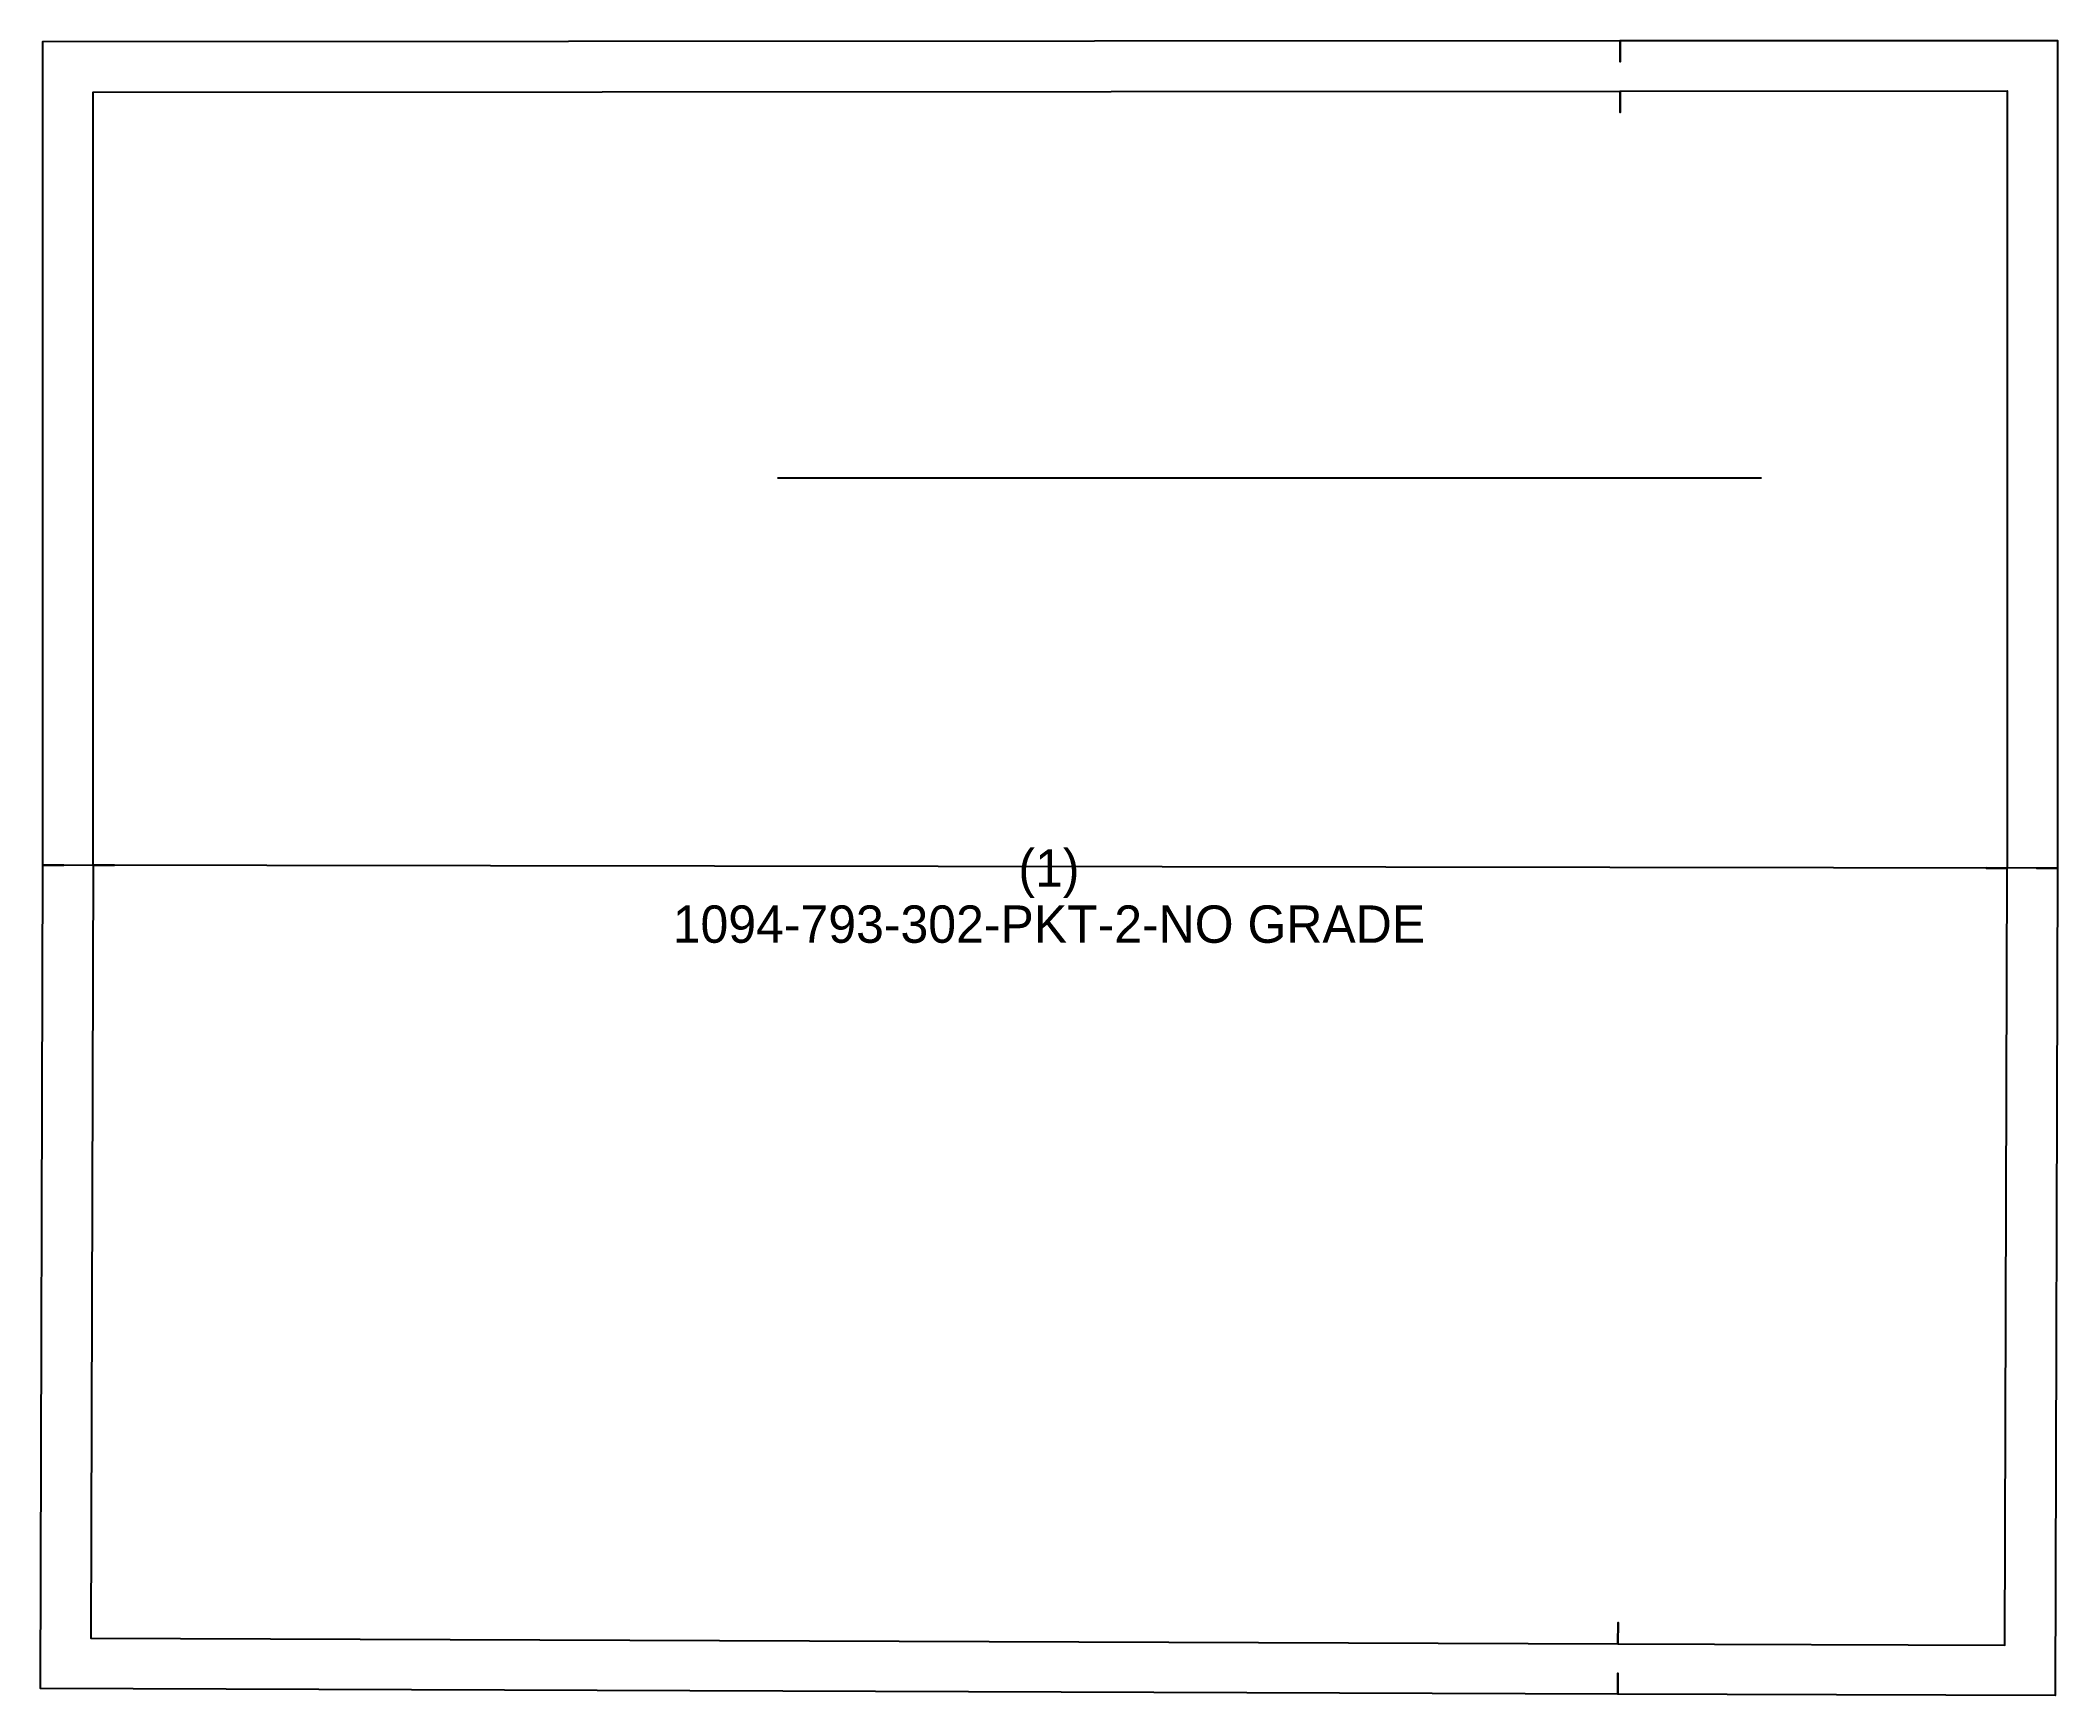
# Model space of a CAD drawing. Header units: inches. Extents: x 0 to 15, y 0 to 12.3.
import ezdxf
from ezdxf.enums import TextEntityAlignment as Align

# ---------------------------------------------------------------- set-up
doc = ezdxf.new("R2010")
doc.units = ezdxf.units.IN

msp = doc.modelspace()

# ---------------------------------------------------------------- linework, layer by layer
at = {"layer": 'T001L001'}
for points in [[(0.018, 6.172), (0.175, 6.172), (0.018, 6.172), (0.018, 12.291), (11.739, 12.298), (11.739, 12.14), (11.739, 12.298), (14.989, 12.3), (14.989, 6.15), (14.832, 6.15), (14.989, 6.15), (14.971, 0), (11.721, 0.011), (11.721, 0.168), (11.721, 0.011), (0, 0.053), (0.018, 6.172)], [(0.393, 6.171), (0.55, 6.171), (0.393, 6.171), (0.393, 11.916), (11.739, 11.923), (11.739, 11.765), (11.739, 11.923), (14.614, 11.925), (14.614, 6.15), (14.457, 6.15), (14.614, 6.15)], [(12.789, 9.047), (5.477, 9.047)], [(14.989, 6.15), (0.018, 6.172)], [(0.393, 6.171), (0.55, 6.171), (0.393, 6.171), (0.376, 0.427), (11.722, 0.386), (11.723, 0.543), (11.722, 0.386), (14.597, 0.376), (14.614, 6.15), (14.457, 6.151), (14.614, 6.15)]]:
    msp.add_lwpolyline(points, dxfattribs=at)

# ---------------------------------------------------------------- texts
at = {"layer": 'ABC'}
for s, height, p in [('(1)', 0.2776, (7.494, 6.15)), ('1094-793-302-PKT-2-NO GRADE', 0.27756, (7.494, 5.733))]:
    msp.add_text(s, height=height, dxfattribs=at).set_placement(p, align=Align.MIDDLE_CENTER)

doc.saveas('drawing.dxf')
